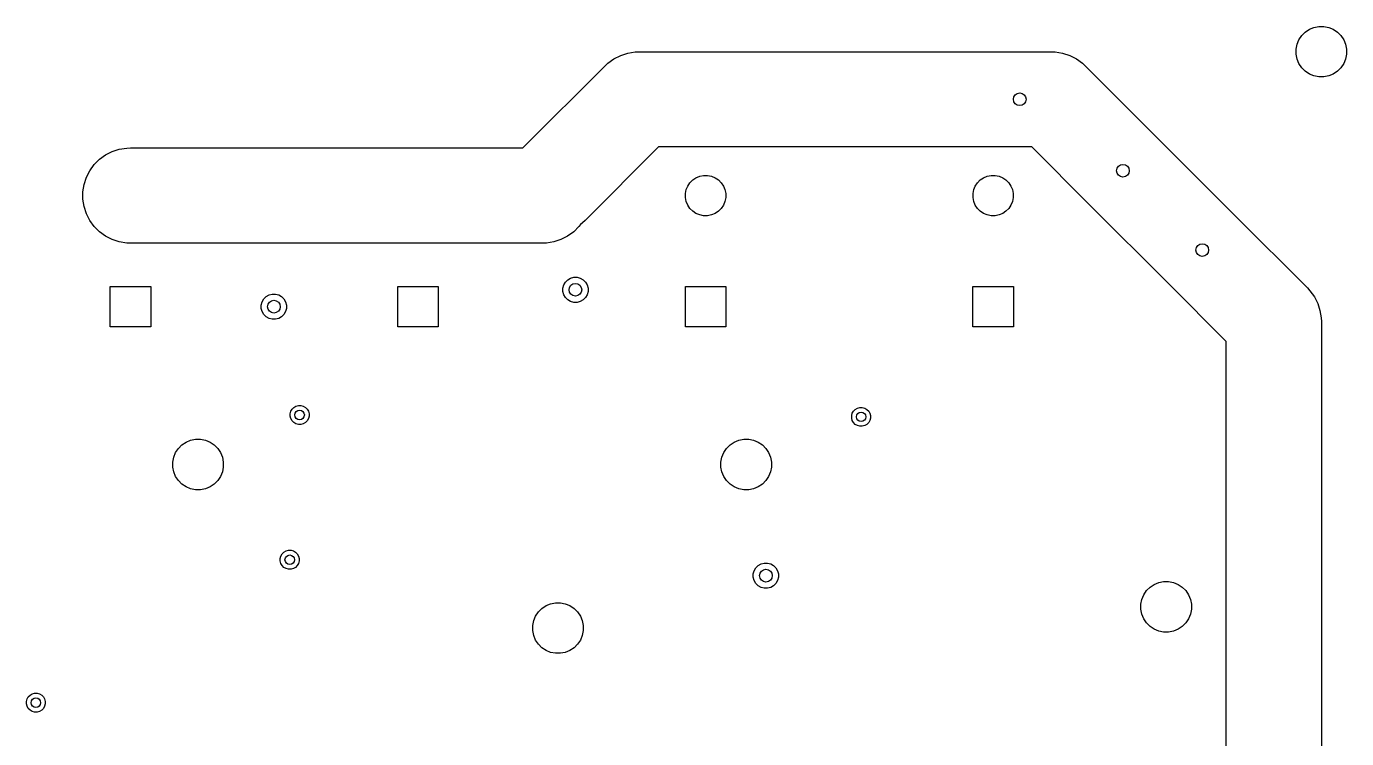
# Model space of a CAD drawing. Header units: inches. Extents: x 1.35 to 5.17, y -6.98 to -1.21.
# Drawn here: x 1.347 to 2.984, y -3.391 to -2.508 of the extents above; entities that cross this region are included whole.
import ezdxf

# ---------------------------------------------------------------- set-up
doc = ezdxf.new("R2010")
doc.units = ezdxf.units.IN
doc.header["$MEASUREMENT"] = 0
doc.layers.add('In1.Cu', color=91, linetype='CONTINUOUS', true_color=0x7fc87f)

msp = doc.modelspace()

# ---------------------------------------------------------------- linework, layer by layer
at = {"layer": 'In1.Cu', "linetype": 'CONTINUOUS'}
for p, q in [((2.925, -2.5245), (2.9284, -2.5194)), ((2.9284, -2.5194), (2.9328, -2.515)), ((2.9328, -2.515), (2.9379, -2.5116)), ((2.9379, -2.5116), (2.9436, -2.5092)), ((2.9436, -2.5092), (2.9497, -2.508)), ((2.9497, -2.508), (2.9558, -2.508)), ((2.9558, -2.508), (2.9619, -2.5092)), ((2.9619, -2.5092), (2.9676, -2.5116)), ((2.9676, -2.5116), (2.9727, -2.515)), ((2.9727, -2.515), (2.9771, -2.5194)), ((2.9771, -2.5194), (2.9805, -2.5245)), ((2.9214, -2.5363), (2.9226, -2.5302)), ((2.9214, -2.5425), (2.9214, -2.5363)), ((2.9226, -2.5302), (2.925, -2.5245)), ((2.9805, -2.5245), (2.9829, -2.5302)), ((2.9829, -2.5302), (2.9841, -2.5363)), ((2.9841, -2.5363), (2.9841, -2.5425)), ((2.0645, -2.5567), (2.0679, -2.5535)), ((2.0679, -2.5535), (2.0754, -2.5481)), ((2.0754, -2.5481), (2.0837, -2.5439)), ((2.0837, -2.5439), (2.0925, -2.541)), ((2.0925, -2.541), (2.1017, -2.5396)), ((2.1017, -2.5396), (2.1063, -2.5394)), ((2.1063, -2.5394), (2.5787, -2.5394)), ((2.5787, -2.5394), (2.6181, -2.5394)), ((2.6181, -2.5394), (2.6227, -2.5396)), ((2.6227, -2.5396), (2.6319, -2.541)), ((2.6319, -2.541), (2.6407, -2.5439)), ((2.6407, -2.5439), (2.649, -2.5481)), ((2.649, -2.5481), (2.6565, -2.5535)), ((2.6565, -2.5535), (2.6599, -2.5567)), ((2.9226, -2.5485), (2.9214, -2.5425)), ((2.925, -2.5542), (2.9226, -2.5485)), ((2.9284, -2.5594), (2.925, -2.5542)), ((2.9805, -2.5542), (2.9771, -2.5594)), ((2.9829, -2.5485), (2.9805, -2.5542)), ((2.9841, -2.5425), (2.9829, -2.5485)), ((1.9625, -2.6587), (2.0645, -2.5567)), ((2.6599, -2.5567), (2.7485, -2.6453)), ((2.9328, -2.5637), (2.9284, -2.5594)), ((2.9379, -2.5671), (2.9328, -2.5637)), ((2.9436, -2.5695), (2.9379, -2.5671)), ((2.9497, -2.5707), (2.9436, -2.5695)), ((2.9558, -2.5707), (2.9497, -2.5707)), ((2.9619, -2.5695), (2.9558, -2.5707)), ((2.9676, -2.5671), (2.9619, -2.5695)), ((2.9727, -2.5637), (2.9676, -2.5671)), ((2.9771, -2.5594), (2.9727, -2.5637)), ((2.7485, -2.6453), (2.7485, -2.6453)), ((2.7485, -2.6453), (2.8469, -2.7437)), ((1.4372, -2.6728), (1.4447, -2.6674)), ((1.4447, -2.6674), (1.453, -2.6632)), ((1.453, -2.6632), (1.4618, -2.6603)), ((1.4618, -2.6603), (1.471, -2.6588)), ((1.471, -2.6588), (1.4756, -2.6587)), ((1.4756, -2.6587), (1.8323, -2.6587)), ((1.8323, -2.6587), (1.9625, -2.6587)), ((2.1308, -2.6575), (2.0398, -2.7485)), ((2.5787, -2.6575), (2.1308, -2.6575)), ((2.5936, -2.6575), (2.5787, -2.6575)), ((2.6649, -2.7288), (2.5936, -2.6575)), ((1.4252, -2.6869), (1.4307, -2.6794)), ((1.4307, -2.6794), (1.4372, -2.6728)), ((1.4182, -2.7039), (1.421, -2.6951)), ((1.421, -2.6951), (1.4252, -2.6869)), ((2.1668, -2.7059), (2.1696, -2.7018)), ((2.1696, -2.7018), (2.1731, -2.6983)), ((2.1731, -2.6983), (2.1771, -2.6956)), ((2.1771, -2.6956), (2.1817, -2.6937)), ((2.1817, -2.6937), (2.1865, -2.6927)), ((2.1865, -2.6927), (2.1914, -2.6927)), ((2.1914, -2.6927), (2.1963, -2.6937)), ((2.1963, -2.6937), (2.2008, -2.6956)), ((2.2008, -2.6956), (2.2049, -2.6983)), ((2.2049, -2.6983), (2.2084, -2.7018)), ((2.2084, -2.7018), (2.2111, -2.7059)), ((2.5235, -2.7059), (2.5263, -2.7018)), ((2.5263, -2.7018), (2.5297, -2.6983)), ((2.5297, -2.6983), (2.5338, -2.6956)), ((2.5338, -2.6956), (2.5384, -2.6937)), ((2.5384, -2.6937), (2.5432, -2.6927)), ((2.5432, -2.6927), (2.5481, -2.6927)), ((2.5481, -2.6927), (2.553, -2.6937)), ((2.553, -2.6937), (2.5575, -2.6956)), ((2.5575, -2.6956), (2.5616, -2.6983)), ((2.5616, -2.6983), (2.5651, -2.7018)), ((2.5651, -2.7018), (2.5678, -2.7059)), ((1.4167, -2.7131), (1.4182, -2.7039)), ((1.4167, -2.7223), (1.4167, -2.7131)), ((2.164, -2.7153), (2.165, -2.7104)), ((2.164, -2.7202), (2.164, -2.7153)), ((2.165, -2.7104), (2.1668, -2.7059)), ((2.2111, -2.7059), (2.213, -2.7104)), ((2.213, -2.7104), (2.214, -2.7153)), ((2.214, -2.7153), (2.214, -2.7202)), ((2.5207, -2.7153), (2.5217, -2.7104)), ((2.5207, -2.7202), (2.5207, -2.7153)), ((2.5217, -2.7104), (2.5235, -2.7059)), ((2.5678, -2.7059), (2.5697, -2.7104)), ((2.5697, -2.7104), (2.5706, -2.7153)), ((2.5706, -2.7153), (2.5706, -2.7202)), ((1.4182, -2.7315), (1.4167, -2.7223)), ((1.421, -2.7403), (1.4182, -2.7315)), ((2.165, -2.725), (2.164, -2.7202)), ((2.1668, -2.7295), (2.165, -2.725)), ((2.1696, -2.7336), (2.1668, -2.7295)), ((2.1731, -2.7371), (2.1696, -2.7336)), ((2.2084, -2.7336), (2.2049, -2.7371)), ((2.2111, -2.7295), (2.2084, -2.7336)), ((2.213, -2.725), (2.2111, -2.7295)), ((2.214, -2.7202), (2.213, -2.725)), ((2.5217, -2.725), (2.5207, -2.7202)), ((2.5235, -2.7295), (2.5217, -2.725)), ((2.5263, -2.7336), (2.5235, -2.7295)), ((2.5297, -2.7371), (2.5263, -2.7336)), ((2.5651, -2.7336), (2.5616, -2.7371)), ((2.5678, -2.7295), (2.5651, -2.7336)), ((2.5697, -2.725), (2.5678, -2.7295)), ((2.5706, -2.7202), (2.5697, -2.725)), ((2.7634, -2.8272), (2.6649, -2.7288)), ((2.6649, -2.7288), (2.6649, -2.7288)), ((1.4252, -2.7486), (1.421, -2.7403)), ((1.4307, -2.7561), (1.4252, -2.7486)), ((2.0398, -2.7485), (2.0364, -2.7516)), ((2.1771, -2.7399), (2.1731, -2.7371)), ((2.1817, -2.7417), (2.1771, -2.7399)), ((2.1865, -2.7427), (2.1817, -2.7417)), ((2.1914, -2.7427), (2.1865, -2.7427)), ((2.1963, -2.7417), (2.1914, -2.7427)), ((2.2008, -2.7399), (2.1963, -2.7417)), ((2.2049, -2.7371), (2.2008, -2.7399)), ((2.5338, -2.7399), (2.5297, -2.7371)), ((2.5384, -2.7417), (2.5338, -2.7399)), ((2.5432, -2.7427), (2.5384, -2.7417)), ((2.5481, -2.7427), (2.5432, -2.7427)), ((2.553, -2.7417), (2.5481, -2.7427)), ((2.5575, -2.7399), (2.553, -2.7417)), ((2.5616, -2.7371), (2.5575, -2.7399)), ((2.8469, -2.7437), (2.9355, -2.8323)), ((1.4372, -2.7626), (1.4307, -2.7561)), ((1.4447, -2.7681), (1.4372, -2.7626)), ((2.0254, -2.7626), (2.0179, -2.7681)), ((2.0319, -2.7561), (2.0254, -2.7626)), ((2.0338, -2.7535), (2.0319, -2.7561)), ((2.0364, -2.7516), (2.0338, -2.7535)), ((1.453, -2.7723), (1.4447, -2.7681)), ((1.4618, -2.7751), (1.453, -2.7723)), ((1.471, -2.7766), (1.4618, -2.7751)), ((1.4756, -2.7768), (1.471, -2.7766)), ((1.8323, -2.7768), (1.4756, -2.7768)), ((1.987, -2.7768), (1.8323, -2.7768)), ((1.9916, -2.7766), (1.987, -2.7768)), ((2.0008, -2.7751), (1.9916, -2.7766)), ((2.0096, -2.7723), (2.0008, -2.7751)), ((2.0179, -2.7681), (2.0096, -2.7723)), ((1.4505, -2.8806), (1.4505, -2.8304)), ((1.4505, -2.8304), (1.5007, -2.8304)), ((1.5007, -2.8304), (1.5007, -2.8806)), ((1.8072, -2.8806), (1.8072, -2.8304)), ((1.8072, -2.8304), (1.8574, -2.8304)), ((1.8574, -2.8304), (1.8574, -2.8806)), ((2.0119, -2.8326), (2.013, -2.8286)), ((2.0119, -2.8367), (2.0119, -2.8326)), ((2.013, -2.8286), (2.0151, -2.8251)), ((2.0151, -2.8251), (2.018, -2.8222)), ((2.018, -2.8222), (2.0215, -2.8201)), ((2.0215, -2.8201), (2.0255, -2.819)), ((2.0255, -2.819), (2.0296, -2.819)), ((2.0296, -2.819), (2.0336, -2.8201)), ((2.0336, -2.8201), (2.0371, -2.8222)), ((2.0371, -2.8222), (2.0401, -2.8251)), ((2.0401, -2.8251), (2.0421, -2.8286)), ((2.0421, -2.8286), (2.0432, -2.8326)), ((2.0432, -2.8326), (2.0432, -2.8367)), ((2.1639, -2.8806), (2.1639, -2.8304)), ((2.1639, -2.8304), (2.2141, -2.8304)), ((2.2141, -2.8304), (2.2141, -2.8806)), ((2.5206, -2.8806), (2.5206, -2.8304)), ((2.5206, -2.8304), (2.5708, -2.8304)), ((2.5708, -2.8304), (2.5708, -2.8806)), ((2.8346, -2.8985), (2.7634, -2.8272)), ((2.9355, -2.8323), (2.9386, -2.8357)), ((1.639, -2.8495), (1.641, -2.8459)), ((1.641, -2.8459), (1.644, -2.843)), ((1.644, -2.843), (1.6475, -2.841)), ((1.6475, -2.841), (1.6515, -2.8399)), ((1.6515, -2.8399), (1.6556, -2.8399)), ((1.6556, -2.8399), (1.6596, -2.841)), ((1.6596, -2.841), (1.6631, -2.843)), ((1.6631, -2.843), (1.666, -2.8459)), ((1.666, -2.8459), (1.6681, -2.8495)), ((2.013, -2.8407), (2.0119, -2.8367)), ((2.0151, -2.8442), (2.013, -2.8407)), ((2.018, -2.8471), (2.0151, -2.8442)), ((2.0215, -2.8492), (2.018, -2.8471)), ((2.0255, -2.8503), (2.0215, -2.8492)), ((2.0336, -2.8492), (2.0296, -2.8503)), ((2.0371, -2.8471), (2.0336, -2.8492)), ((2.0401, -2.8442), (2.0371, -2.8471)), ((2.0421, -2.8407), (2.0401, -2.8442)), ((2.0432, -2.8367), (2.0421, -2.8407)), ((2.9386, -2.8357), (2.9441, -2.8432)), ((2.9441, -2.8432), (2.9471, -2.8492)), ((2.9471, -2.8492), (2.9483, -2.8514)), ((1.6379, -2.8535), (1.639, -2.8495)), ((1.6379, -2.8576), (1.6379, -2.8535)), ((1.639, -2.8615), (1.6379, -2.8576)), ((1.641, -2.8651), (1.639, -2.8615)), ((1.644, -2.868), (1.641, -2.8651)), ((1.666, -2.8651), (1.6631, -2.868)), ((1.6681, -2.8615), (1.666, -2.8651)), ((1.6681, -2.8495), (1.6692, -2.8535)), ((1.6692, -2.8576), (1.6681, -2.8615)), ((1.6692, -2.8535), (1.6692, -2.8576)), ((2.0296, -2.8503), (2.0255, -2.8503)), ((2.9483, -2.8514), (2.9511, -2.8602)), ((2.9511, -2.8602), (2.9526, -2.8694)), ((1.5007, -2.8806), (1.4505, -2.8806)), ((1.6475, -2.8701), (1.644, -2.868)), ((1.6515, -2.8711), (1.6475, -2.8701)), ((1.6556, -2.8711), (1.6515, -2.8711)), ((1.6596, -2.8701), (1.6556, -2.8711)), ((1.6631, -2.868), (1.6596, -2.8701)), ((1.8574, -2.8806), (1.8072, -2.8806)), ((2.2141, -2.8806), (2.1639, -2.8806)), ((2.5708, -2.8806), (2.5206, -2.8806)), ((2.9526, -2.8694), (2.9528, -2.874)), ((2.9528, -2.874), (2.9528, -3.7157)), ((2.8346, -3.7402), (2.8346, -2.8985)), ((1.6782, -2.9804), (1.6809, -2.9789)), ((1.6809, -2.9789), (1.6839, -2.9781)), ((1.6839, -2.9781), (1.687, -2.9781)), ((1.687, -2.9781), (1.69, -2.9789)), ((1.69, -2.9789), (1.6926, -2.9804)), ((1.6737, -2.9882), (1.6745, -2.9852)), ((1.6737, -2.9913), (1.6737, -2.9882)), ((1.6745, -2.9943), (1.6737, -2.9913)), ((1.6745, -2.9852), (1.6761, -2.9826)), ((1.6761, -2.997), (1.6745, -2.9943)), ((1.6761, -2.9826), (1.6782, -2.9804)), ((1.6926, -2.9804), (1.6948, -2.9826)), ((1.6948, -2.9826), (1.6963, -2.9852)), ((1.6963, -2.9943), (1.6948, -2.997)), ((1.6963, -2.9852), (1.6971, -2.9882)), ((1.6971, -2.9913), (1.6963, -2.9943)), ((1.6971, -2.9882), (1.6971, -2.9913)), ((2.3702, -2.9906), (2.371, -2.9876)), ((2.3702, -2.9937), (2.3702, -2.9906)), ((2.371, -2.9966), (2.3702, -2.9937)), ((2.371, -2.9876), (2.3725, -2.9849)), ((2.3725, -2.9993), (2.371, -2.9966)), ((2.3725, -2.9849), (2.3747, -2.9828)), ((2.3747, -2.9828), (2.3774, -2.9812)), ((2.3774, -2.9812), (2.3803, -2.9804)), ((2.3803, -2.9804), (2.3834, -2.9804)), ((2.3834, -2.9804), (2.3864, -2.9812)), ((2.3864, -2.9812), (2.3891, -2.9828)), ((2.3891, -2.9828), (2.3913, -2.9849)), ((2.3913, -2.9849), (2.3928, -2.9876)), ((2.3928, -2.9966), (2.3913, -2.9993)), ((2.3928, -2.9876), (2.3936, -2.9906)), ((2.3936, -2.9937), (2.3928, -2.9966)), ((2.3936, -2.9906), (2.3936, -2.9937)), ((1.6782, -2.9991), (1.6761, -2.997)), ((1.6809, -3.0007), (1.6782, -2.9991)), ((1.6839, -3.0015), (1.6809, -3.0007)), ((1.687, -3.0015), (1.6839, -3.0015)), ((1.69, -3.0007), (1.687, -3.0015)), ((1.6926, -2.9991), (1.69, -3.0007)), ((1.6948, -2.997), (1.6926, -2.9991)), ((2.3747, -3.0015), (2.3725, -2.9993)), ((2.3774, -3.003), (2.3747, -3.0015)), ((2.3803, -3.0038), (2.3774, -3.003)), ((2.3834, -3.0038), (2.3803, -3.0038)), ((2.3864, -3.003), (2.3834, -3.0038)), ((2.3891, -3.0015), (2.3864, -3.003)), ((2.3913, -2.9993), (2.3891, -3.0015)), ((1.5351, -3.0312), (1.5395, -3.0268)), ((1.5395, -3.0268), (1.5446, -3.0234)), ((1.5446, -3.0234), (1.5503, -3.021)), ((1.5503, -3.021), (1.5564, -3.0198)), ((1.5564, -3.0198), (1.5625, -3.0198)), ((1.5625, -3.0198), (1.5686, -3.021)), ((1.5686, -3.021), (1.5743, -3.0234)), ((1.5743, -3.0234), (1.5794, -3.0268)), ((1.5794, -3.0268), (1.5838, -3.0312)), ((2.215, -3.0312), (2.2194, -3.0268)), ((2.2194, -3.0268), (2.2245, -3.0234)), ((2.2245, -3.0234), (2.2302, -3.021)), ((2.2302, -3.021), (2.2363, -3.0198)), ((2.2363, -3.0198), (2.2425, -3.0198)), ((2.2425, -3.0198), (2.2485, -3.021)), ((2.2485, -3.021), (2.2542, -3.0234)), ((2.2542, -3.0234), (2.2594, -3.0268)), ((2.2594, -3.0268), (2.2637, -3.0312)), ((1.5281, -3.0481), (1.5293, -3.042)), ((1.5293, -3.042), (1.5317, -3.0363)), ((1.5317, -3.0363), (1.5351, -3.0312)), ((1.5838, -3.0312), (1.5872, -3.0363)), ((1.5872, -3.0363), (1.5896, -3.042)), ((1.5896, -3.042), (1.5908, -3.0481)), ((2.208, -3.0481), (2.2092, -3.042)), ((2.2092, -3.042), (2.2116, -3.0363)), ((2.2116, -3.0363), (2.215, -3.0312)), ((2.2637, -3.0312), (2.2671, -3.0363)), ((2.2671, -3.0363), (2.2695, -3.042)), ((2.2695, -3.042), (2.2707, -3.0481)), ((1.5281, -3.0543), (1.5281, -3.0481)), ((1.5293, -3.0603), (1.5281, -3.0543)), ((1.5317, -3.066), (1.5293, -3.0603)), ((1.5896, -3.0603), (1.5872, -3.066)), ((1.5908, -3.0543), (1.5896, -3.0603)), ((1.5908, -3.0481), (1.5908, -3.0543)), ((2.208, -3.0543), (2.208, -3.0481)), ((2.2092, -3.0603), (2.208, -3.0543)), ((2.2116, -3.066), (2.2092, -3.0603)), ((2.2695, -3.0603), (2.2671, -3.066)), ((2.2707, -3.0543), (2.2695, -3.0603)), ((2.2707, -3.0481), (2.2707, -3.0543)), ((1.5351, -3.0712), (1.5317, -3.066)), ((1.5395, -3.0755), (1.5351, -3.0712)), ((1.5446, -3.079), (1.5395, -3.0755)), ((1.5794, -3.0755), (1.5743, -3.079)), ((1.5838, -3.0712), (1.5794, -3.0755)), ((1.5872, -3.066), (1.5838, -3.0712)), ((2.215, -3.0712), (2.2116, -3.066)), ((2.2194, -3.0755), (2.215, -3.0712)), ((2.2245, -3.079), (2.2194, -3.0755)), ((2.2594, -3.0755), (2.2542, -3.079)), ((2.2637, -3.0712), (2.2594, -3.0755)), ((2.2671, -3.066), (2.2637, -3.0712)), ((1.5503, -3.0813), (1.5446, -3.079)), ((1.5564, -3.0825), (1.5503, -3.0813)), ((1.5625, -3.0825), (1.5564, -3.0825)), ((1.5686, -3.0813), (1.5625, -3.0825)), ((1.5743, -3.079), (1.5686, -3.0813)), ((2.2302, -3.0813), (2.2245, -3.079)), ((2.2363, -3.0825), (2.2302, -3.0813)), ((2.2425, -3.0825), (2.2363, -3.0825)), ((2.2485, -3.0813), (2.2425, -3.0825)), ((2.2542, -3.079), (2.2485, -3.0813)), ((1.6639, -3.1621), (1.666, -3.1599)), ((1.666, -3.1599), (1.6687, -3.1584)), ((1.6687, -3.1584), (1.6717, -3.1576)), ((1.6717, -3.1576), (1.6748, -3.1576)), ((1.6748, -3.1576), (1.6777, -3.1584)), ((1.6777, -3.1584), (1.6804, -3.1599)), ((1.6804, -3.1599), (1.6826, -3.1621)), ((1.6615, -3.1677), (1.6623, -3.1648)), ((1.6615, -3.1708), (1.6615, -3.1677)), ((1.6623, -3.1738), (1.6615, -3.1708)), ((1.6623, -3.1648), (1.6639, -3.1621)), ((1.6639, -3.1765), (1.6623, -3.1738)), ((1.666, -3.1787), (1.6639, -3.1765)), ((1.6826, -3.1765), (1.6804, -3.1787)), ((1.6826, -3.1621), (1.6841, -3.1648)), ((1.6841, -3.1738), (1.6826, -3.1765)), ((1.6841, -3.1648), (1.6849, -3.1677)), ((1.6849, -3.1708), (1.6841, -3.1738)), ((1.6849, -3.1677), (1.6849, -3.1708)), ((2.2513, -3.1794), (2.2542, -3.1765)), ((2.2542, -3.1765), (2.2578, -3.1744)), ((2.2578, -3.1744), (2.2617, -3.1734)), ((2.2617, -3.1734), (2.2658, -3.1734)), ((2.2658, -3.1734), (2.2698, -3.1744)), ((2.2698, -3.1744), (2.2734, -3.1765)), ((2.2734, -3.1765), (2.2763, -3.1794)), ((1.6687, -3.1802), (1.666, -3.1787)), ((1.6717, -3.181), (1.6687, -3.1802)), ((1.6748, -3.181), (1.6717, -3.181)), ((1.6777, -3.1802), (1.6748, -3.181)), ((1.6804, -3.1787), (1.6777, -3.1802)), ((2.2482, -3.1869), (2.2492, -3.1829)), ((2.2482, -3.191), (2.2482, -3.1869)), ((2.2492, -3.195), (2.2482, -3.191)), ((2.2492, -3.1829), (2.2513, -3.1794)), ((2.2763, -3.1794), (2.2783, -3.1829)), ((2.2783, -3.1829), (2.2794, -3.1869)), ((2.2794, -3.191), (2.2783, -3.195)), ((2.2794, -3.1869), (2.2794, -3.191)), ((2.2513, -3.1986), (2.2492, -3.195)), ((2.2542, -3.2015), (2.2513, -3.1986)), ((2.2578, -3.2035), (2.2542, -3.2015)), ((2.2617, -3.2046), (2.2578, -3.2035)), ((2.2658, -3.2046), (2.2617, -3.2046)), ((2.2698, -3.2035), (2.2658, -3.2046)), ((2.2734, -3.2015), (2.2698, -3.2035)), ((2.2763, -3.1986), (2.2734, -3.2015)), ((2.2783, -3.195), (2.2763, -3.1986)), ((2.7325, -3.2127), (2.7359, -3.2076)), ((2.7359, -3.2076), (2.7403, -3.2032)), ((2.7403, -3.2032), (2.7454, -3.1998)), ((2.7454, -3.1998), (2.7511, -3.1974)), ((2.7511, -3.1974), (2.7571, -3.1962)), ((2.7571, -3.1962), (2.7633, -3.1962)), ((2.7633, -3.1962), (2.7694, -3.1974)), ((2.7694, -3.1974), (2.7751, -3.1998)), ((2.7751, -3.1998), (2.7802, -3.2032)), ((2.7802, -3.2032), (2.7846, -3.2076)), ((2.7846, -3.2076), (2.788, -3.2127)), ((1.9911, -3.2262), (1.9968, -3.2238)), ((1.9968, -3.2238), (2.0028, -3.2226)), ((2.0028, -3.2226), (2.009, -3.2226)), ((2.009, -3.2226), (2.015, -3.2238)), ((2.015, -3.2238), (2.0208, -3.2262)), ((2.7289, -3.2245), (2.7301, -3.2184)), ((2.7289, -3.2306), (2.7289, -3.2245)), ((2.7301, -3.2184), (2.7325, -3.2127)), ((2.788, -3.2127), (2.7904, -3.2184)), ((2.7904, -3.2184), (2.7916, -3.2245)), ((2.7916, -3.2245), (2.7916, -3.2306)), ((1.9758, -3.2448), (1.9781, -3.2391)), ((1.9781, -3.2391), (1.9816, -3.234)), ((1.9816, -3.234), (1.9859, -3.2296)), ((1.9859, -3.2296), (1.9911, -3.2262)), ((2.0208, -3.2262), (2.0259, -3.2296)), ((2.0259, -3.2296), (2.0303, -3.234)), ((2.0303, -3.234), (2.0337, -3.2391)), ((2.0337, -3.2391), (2.036, -3.2448)), ((2.7301, -3.2367), (2.7289, -3.2306)), ((2.7325, -3.2424), (2.7301, -3.2367)), ((2.7904, -3.2367), (2.788, -3.2424)), ((2.7916, -3.2306), (2.7904, -3.2367)), ((1.9746, -3.2508), (1.9758, -3.2448)), ((1.9746, -3.257), (1.9746, -3.2508)), ((1.9758, -3.2631), (1.9746, -3.257)), ((2.036, -3.2448), (2.0372, -3.2508)), ((2.0372, -3.257), (2.036, -3.2631)), ((2.0372, -3.2508), (2.0372, -3.257)), ((2.7359, -3.2475), (2.7325, -3.2424)), ((2.7403, -3.2519), (2.7359, -3.2475)), ((2.7454, -3.2553), (2.7403, -3.2519)), ((2.7511, -3.2577), (2.7454, -3.2553)), ((2.7571, -3.2589), (2.7511, -3.2577)), ((2.7694, -3.2577), (2.7633, -3.2589)), ((2.7751, -3.2553), (2.7694, -3.2577)), ((2.7802, -3.2519), (2.7751, -3.2553)), ((2.7846, -3.2475), (2.7802, -3.2519)), ((2.788, -3.2424), (2.7846, -3.2475)), ((1.9781, -3.2688), (1.9758, -3.2631)), ((1.9816, -3.2739), (1.9781, -3.2688)), ((1.9859, -3.2783), (1.9816, -3.2739)), ((2.0303, -3.2739), (2.0259, -3.2783)), ((2.0337, -3.2688), (2.0303, -3.2739)), ((2.036, -3.2631), (2.0337, -3.2688)), ((2.7633, -3.2589), (2.7571, -3.2589)), ((1.9911, -3.2817), (1.9859, -3.2783)), ((1.9968, -3.2841), (1.9911, -3.2817)), ((2.0028, -3.2853), (1.9968, -3.2841)), ((2.009, -3.2853), (2.0028, -3.2853)), ((2.015, -3.2841), (2.009, -3.2853)), ((2.0208, -3.2817), (2.015, -3.2841)), ((2.0259, -3.2783), (2.0208, -3.2817)), ((1.3474, -3.3419), (1.3489, -3.3393)), ((1.3489, -3.3393), (1.3511, -3.3371)), ((1.3511, -3.3371), (1.3537, -3.3355)), ((1.3537, -3.3355), (1.3567, -3.3347)), ((1.3567, -3.3347), (1.3598, -3.3347)), ((1.3598, -3.3347), (1.3628, -3.3355)), ((1.3628, -3.3355), (1.3655, -3.3371)), ((1.3655, -3.3371), (1.3676, -3.3393)), ((1.3676, -3.3393), (1.3692, -3.3419)), ((1.3466, -3.3449), (1.3474, -3.3419)), ((1.3466, -3.348), (1.3466, -3.3449)), ((1.3474, -3.351), (1.3466, -3.348)), ((1.3489, -3.3536), (1.3474, -3.351)), ((1.3511, -3.3558), (1.3489, -3.3536)), ((1.3537, -3.3574), (1.3511, -3.3558)), ((1.3655, -3.3558), (1.3628, -3.3574)), ((1.3676, -3.3536), (1.3655, -3.3558)), ((1.3692, -3.351), (1.3676, -3.3536)), ((1.3692, -3.3419), (1.37, -3.3449)), ((1.37, -3.348), (1.3692, -3.351)), ((1.37, -3.3449), (1.37, -3.348)), ((1.3567, -3.3582), (1.3537, -3.3574)), ((1.3598, -3.3582), (1.3567, -3.3582)), ((1.3628, -3.3574), (1.3598, -3.3582))]:
    msp.add_line(p, q, dxfattribs=at)
at = {"layer": 'In1.Cu'}
for centre, radius in [((2.5787, -2.5984), 0.00787), ((2.7067, -2.687), 0.00787), ((2.8051, -2.7854), 0.00787), ((2.0276, -2.8346), 0.00787), ((1.6535, -2.8555), 0.00787), ((1.6854, -2.9898), 0.00591), ((2.3819, -2.9921), 0.00591), ((1.6732, -3.1693), 0.00591), ((2.2638, -3.189), 0.00787), ((1.3583, -3.3465), 0.00591)]:
    msp.add_circle(centre, radius, dxfattribs=at)

doc.saveas('drawing.dxf')
